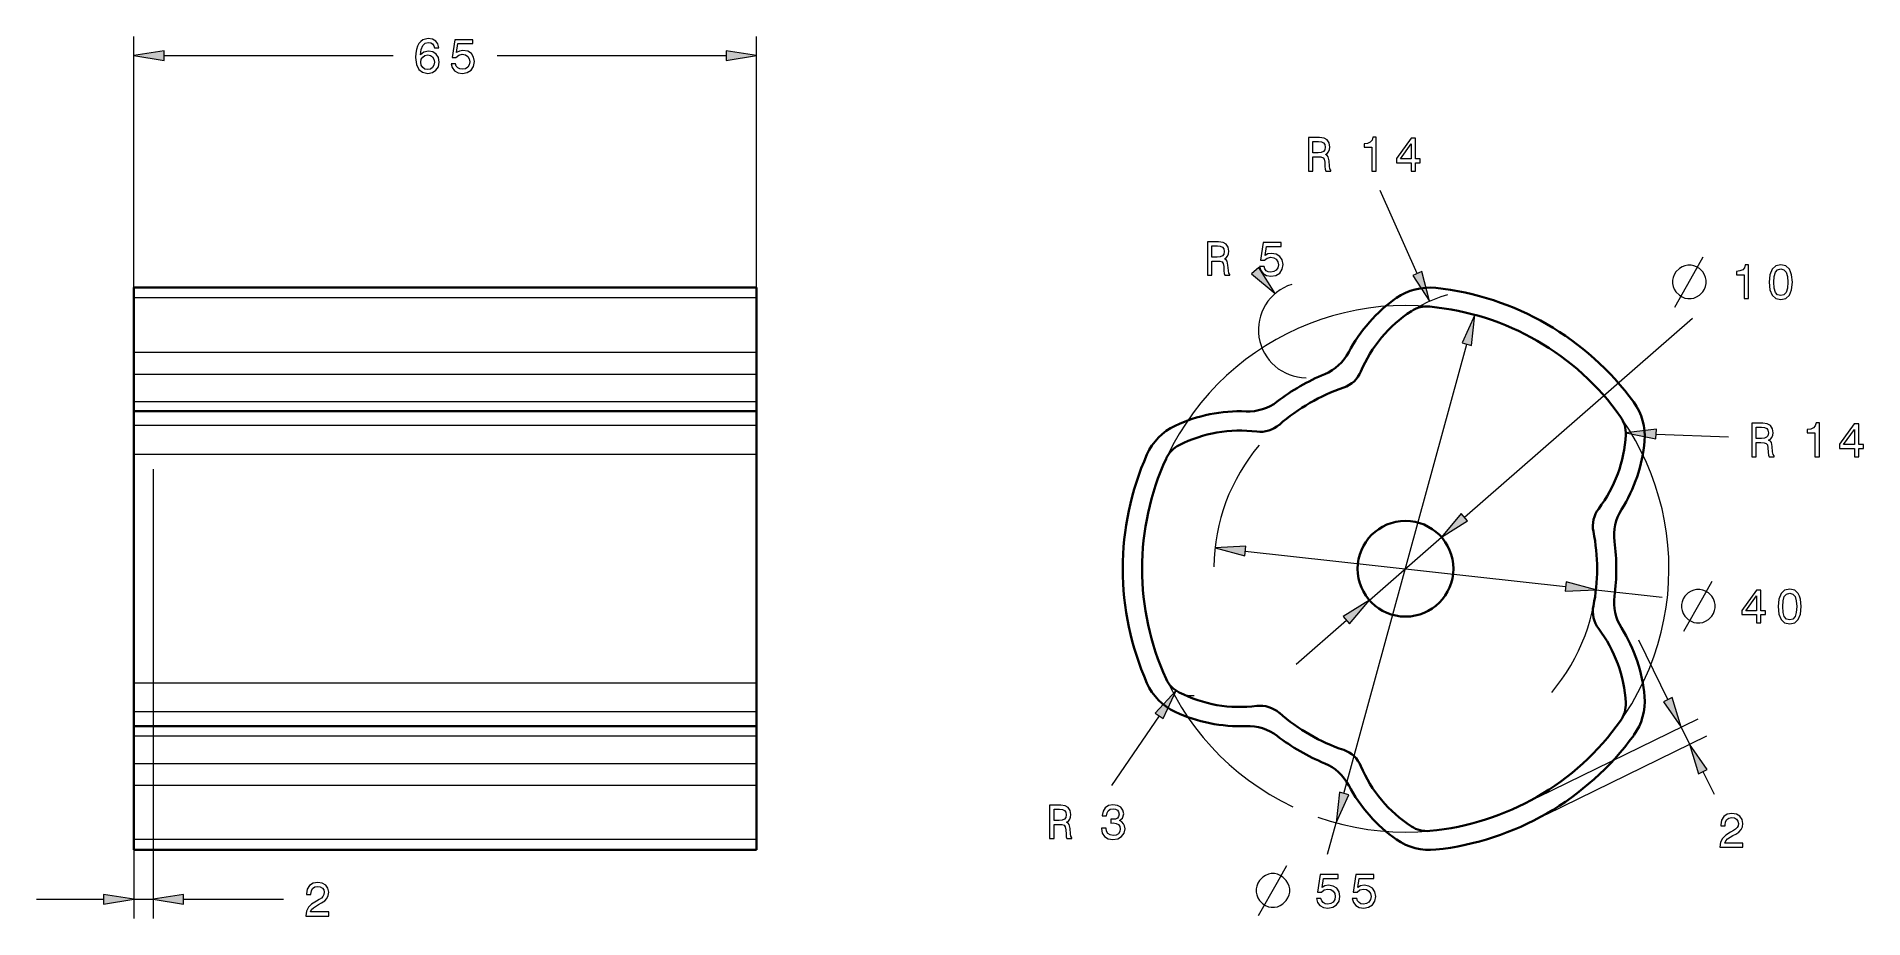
# Model space of a CAD drawing. Extents: x 237 to 427, y 179 to 272.
import ezdxf

# ---------------------------------------------------------------- set-up
doc = ezdxf.new("R2010")
doc.units = 0

msp = doc.modelspace()

# ---------------------------------------------------------------- linework, layer by layer
at = {"color": 3, "lineweight": 13}
for p, q in [((246.9, 212.67), (246.9, 271.5)), ((311.9, 212.67), (311.9, 271.5)), ((250.08, 269.5), (273.98, 269.5)), ((284.82, 269.5), (308.72, 269.5)), ((385.8, 221.28), (409.61, 242.08)), ((373.23, 192.44), (386.06, 239.36)), ((246.9, 226.3), (246.9, 179.37)), ((248.9, 226.3), (248.9, 179.37)), ((362.92, 217.75), (396.37, 214.05))]:
    msp.add_line(p, q, dxfattribs=at)
at = {"color": 3, "lineweight": 13, "ltscale": 0.237524}
msp.add_line((380.88, 246.75), (377, 255.42), dxfattribs=at)
at = {"color": 7, "lineweight": 35, "ltscale": 0.027089}
for p, q in [((246.9, 244.19), (246.9, 245.27)), ((311.9, 244.19), (311.9, 245.27)), ((246.9, 186.53), (246.9, 187.61)), ((311.9, 186.53), (311.9, 187.61))]:
    msp.add_line(p, q, dxfattribs=at)
at = {"color": 7, "lineweight": 35}
for p, q in [((311.9, 245.27), (246.9, 245.27)), ((246.9, 232.35), (311.9, 232.35)), ((246.9, 203.96), (246.9, 227.84)), ((311.9, 203.96), (311.9, 227.84)), ((246.9, 199.45), (311.9, 199.45)), ((311.9, 186.53), (246.9, 186.53))]:
    msp.add_line(p, q, dxfattribs=at)
at = {"color": 7, "lineweight": 35, "ltscale": 0.141703}
for p, q in [((246.9, 238.52), (246.9, 244.19)), ((311.9, 238.52), (311.9, 244.19)), ((246.9, 187.61), (246.9, 193.28)), ((311.9, 187.61), (311.9, 193.28))]:
    msp.add_line(p, q, dxfattribs=at)
at = {"color": 7, "lineweight": 13}
for p, q in [((311.9, 244.19), (246.9, 244.19)), ((246.9, 238.52), (311.9, 238.52)), ((246.9, 236.23), (311.9, 236.23)), ((246.9, 233.36), (311.9, 233.36)), ((311.9, 230.85), (246.9, 230.85)), ((311.9, 227.84), (246.9, 227.84)), ((311.9, 203.96), (246.9, 203.96)), ((311.9, 200.95), (246.9, 200.95)), ((246.9, 198.44), (311.9, 198.44)), ((246.9, 195.57), (311.9, 195.57)), ((246.9, 193.28), (311.9, 193.28)), ((311.9, 187.61), (246.9, 187.61))]:
    msp.add_line(p, q, dxfattribs=at)
at = {"color": 7, "lineweight": 35, "ltscale": 0.057306}
for p, q in [((246.9, 236.23), (246.9, 238.52)), ((311.9, 236.23), (311.9, 238.52)), ((246.9, 193.28), (246.9, 195.57)), ((311.9, 193.28), (311.9, 195.57))]:
    msp.add_line(p, q, dxfattribs=at)
at = {"color": 7, "lineweight": 35, "ltscale": 0.071576}
for p, q in [((246.9, 233.36), (246.9, 236.23)), ((311.9, 233.36), (311.9, 236.23)), ((246.9, 195.57), (246.9, 198.44)), ((311.9, 195.57), (311.9, 198.44))]:
    msp.add_line(p, q, dxfattribs=at)
at = {"color": 7, "lineweight": 35, "ltscale": 0.025406}
msp.add_line((246.9, 232.35), (246.9, 233.36), dxfattribs=at)
at = {"color": 7, "lineweight": 35, "ltscale": 0.025379}
msp.add_line((311.9, 232.35), (311.9, 233.36), dxfattribs=at)
at = {"color": 7, "lineweight": 35, "ltscale": 0.037564}
for p, q in [((246.9, 230.85), (246.9, 232.35)), ((311.9, 230.85), (311.9, 232.35)), ((246.9, 199.45), (246.9, 200.95)), ((311.9, 199.45), (311.9, 200.95))]:
    msp.add_line(p, q, dxfattribs=at)
at = {"color": 7, "lineweight": 35, "ltscale": 0.075236}
for p, q in [((246.9, 227.84), (246.9, 230.85)), ((311.9, 227.84), (311.9, 230.85)), ((246.9, 200.95), (246.9, 203.96)), ((311.9, 200.95), (311.9, 203.96))]:
    msp.add_line(p, q, dxfattribs=at)
at = {"color": 3, "lineweight": 13, "ltscale": 0.188747}
msp.add_line((405.82, 229.97), (413.37, 229.67), dxfattribs=at)
at = {"color": 3, "lineweight": 13, "ltscale": 0.25}
msp.add_line((375.88, 212.61), (383.41, 219.19), dxfattribs=at)
at = {"color": 3, "lineweight": 13, "ltscale": 0.173802}
msp.add_line((399.52, 213.7), (406.43, 212.93), dxfattribs=at)
at = {"color": 3, "lineweight": 13, "ltscale": 0.174624}
for p, q in [((368.23, 205.93), (373.49, 210.52)), ((403.96, 208.49), (407.03, 202.22))]:
    msp.add_line(p, q, dxfattribs=at)
at = {"color": 3, "lineweight": 13, "ltscale": 0.220509}
msp.add_line((353.92, 200.55), (348.97, 193.25), dxfattribs=at)
at = {"color": 7, "lineweight": 35, "ltscale": 0.025798}
msp.add_line((246.9, 198.44), (246.9, 199.47), dxfattribs=at)
at = {"color": 7, "lineweight": 35, "ltscale": 0.025399}
msp.add_line((311.9, 198.44), (311.9, 199.45), dxfattribs=at)
at = {"color": 3, "lineweight": 13, "ltscale": 0.464632}
msp.add_line((393.53, 192.08), (410.22, 200.24), dxfattribs=at)
at = {"color": 3, "lineweight": 13, "ltscale": 0.464633}
msp.add_line((394.4, 190.28), (411.1, 198.45), dxfattribs=at)
at = {"color": 3, "lineweight": 13, "ltscale": 0.05}
for p, q in [((408.42, 199.36), (409.3, 197.57)), ((246.9, 181.37), (248.9, 181.37))]:
    msp.add_line(p, q, dxfattribs=at)
at = {"color": 3, "lineweight": 13, "ltscale": 0.066034}
msp.add_line((410.7, 194.72), (411.86, 192.34), dxfattribs=at)
at = {"color": 3, "lineweight": 13, "ltscale": 0.08537}
msp.add_line((371.5, 186.08), (372.4, 189.37), dxfattribs=at)
at = {"color": 3, "lineweight": 13, "ltscale": 0.174625}
msp.add_line((236.74, 181.37), (243.72, 181.37), dxfattribs=at)
at = {"color": 3, "lineweight": 13, "ltscale": 0.261221}
msp.add_line((252.08, 181.37), (262.52, 181.37), dxfattribs=at)
at = {"color": 3, "lineweight": 13}
for points in [[(278.74, 270.31), (278.65, 270.72), (278.42, 271.02), (278.08, 271.21), (277.64, 271.28), (277.34, 271.24), (277.08, 271.14), (276.86, 270.99), (276.66, 270.77), (276.51, 270.49), (276.4, 270.15), (276.33, 269.75), (276.31, 269.3), (276.39, 268.59), (276.64, 268.07), (277.04, 267.76), (277.58, 267.65), (278.07, 267.74), (278.44, 267.98), (278.69, 268.35), (278.77, 268.82), (278.69, 269.3), (278.45, 269.67), (278.1, 269.9), (277.65, 269.98), (277.17, 269.88), (276.82, 269.6), (276.89, 270.15), (277.05, 270.55), (277.3, 270.79), (277.64, 270.87), (277.9, 270.83), (278.09, 270.72), (278.21, 270.54), (278.28, 270.31)], [(280.02, 268.66), (280.13, 268.25), (280.38, 267.93), (280.74, 267.72), (281.2, 267.65), (281.71, 267.74), (282.11, 267.99), (282.36, 268.38), (282.46, 268.88), (282.37, 269.35), (282.13, 269.72), (281.75, 269.96), (281.26, 270.04), (280.88, 269.98), (280.59, 269.82), (280.73, 270.76), (282.27, 270.76), (282.27, 271.17), (280.4, 271.17), (280.12, 269.32), (280.52, 269.32), (280.81, 269.56), (281.19, 269.64), (281.51, 269.59), (281.76, 269.42), (281.91, 269.18), (281.97, 268.86), (281.91, 268.54), (281.75, 268.29), (281.51, 268.14), (281.19, 268.08), (280.92, 268.12), (280.71, 268.23), (280.56, 268.42), (280.49, 268.66)], [(250.08, 270), (246.9, 269.5), (250.08, 269)], [(278.28, 268.82), (278.23, 268.5), (278.09, 268.26), (277.86, 268.1), (277.58, 268.05), (277.28, 268.1), (277.05, 268.25), (276.91, 268.5), (276.86, 268.81), (276.91, 269.13), (277.05, 269.36), (277.28, 269.52), (277.6, 269.57), (277.87, 269.52), (278.09, 269.37), (278.23, 269.13)], [(308.72, 269), (311.9, 269.5), (308.72, 270)], [(369.52, 257.45), (369.99, 257.45), (369.99, 258.93), (370.47, 258.93), (370.82, 258.92), (371.05, 258.84), (371.17, 258.68), (371.22, 258.38), (371.24, 257.93), (371.27, 257.63), (371.33, 257.45), (371.86, 257.45), (371.86, 257.55), (371.75, 257.69), (371.71, 257.95), (371.67, 258.52), (371.59, 258.94), (371.47, 259.07), (371.29, 259.16), (371.49, 259.29), (371.63, 259.47), (371.72, 259.69), (371.75, 259.95), (371.68, 260.38), (371.48, 260.7), (371.15, 260.89), (370.69, 260.95), (369.52, 260.95)], [(370.56, 260.52), (370.87, 260.49), (371.09, 260.4), (371.22, 260.22), (371.27, 259.94), (371.22, 259.65), (371.08, 259.48), (370.85, 259.38), (370.53, 259.36), (369.99, 259.36), (369.99, 260.52)], [(376.13, 257.45), (376.59, 257.45), (376.59, 260.98), (376.25, 260.98), (376.16, 260.67), (375.98, 260.46), (375.7, 260.34), (375.32, 260.3), (375.32, 259.94), (376.13, 259.94)], [(380.24, 257.45), (380.69, 257.45), (380.69, 258.32), (381.19, 258.32), (381.19, 258.72), (380.69, 258.72), (380.69, 260.88), (380.23, 260.88), (378.7, 258.76), (378.7, 258.32), (380.24, 258.32)], [(379.12, 258.72), (380.24, 260.29), (380.24, 258.72)], [(358.97, 246.56), (359.44, 246.56), (359.44, 248.03), (359.92, 248.03), (360.28, 248.02), (360.5, 247.95), (360.62, 247.78), (360.67, 247.48), (360.69, 247.03), (360.72, 246.73), (360.79, 246.56), (361.31, 246.56), (361.31, 246.65), (361.2, 246.79), (361.16, 247.05), (361.12, 247.62), (361.04, 248.04), (360.92, 248.17), (360.74, 248.27), (360.94, 248.39), (361.08, 248.57), (361.17, 248.79), (361.2, 249.06), (361.13, 249.48), (360.93, 249.8), (360.6, 249.99), (360.14, 250.06), (358.97, 250.06)], [(364.42, 247.47), (364.54, 247.05), (364.78, 246.73), (365.15, 246.53), (365.61, 246.45), (366.12, 246.55), (366.52, 246.79), (366.77, 247.19), (366.87, 247.69), (366.78, 248.16), (366.54, 248.53), (366.16, 248.76), (365.67, 248.85), (365.29, 248.79), (365, 248.62), (365.14, 249.57), (366.67, 249.57), (366.67, 249.98), (364.8, 249.98), (364.53, 248.12), (364.93, 248.12), (365.22, 248.36), (365.59, 248.45), (365.92, 248.39), (366.16, 248.23), (366.32, 247.98), (366.38, 247.66), (366.32, 247.35), (366.16, 247.1), (365.91, 246.94), (365.59, 246.89), (365.33, 246.92), (365.12, 247.04), (364.97, 247.22), (364.89, 247.47)], [(360.01, 249.63), (360.32, 249.6), (360.54, 249.5), (360.67, 249.32), (360.72, 249.05), (360.67, 248.75), (360.53, 248.58), (360.3, 248.49), (359.98, 248.46), (359.44, 248.46), (359.44, 249.63)], [(363.59, 246.72), (366.04, 244.64), (364.35, 247.37)], [(380.42, 246.54), (382.17, 243.85), (381.34, 246.95)], [(409.46, 247.62), (409.11, 247.62), (408.82, 247.56), (408.53, 247.44), (408.24, 247.27), (407.89, 246.92), (407.71, 246.62), (407.59, 246.33), (407.54, 246.04), (407.54, 245.69), (407.59, 245.4), (407.71, 245.11), (407.89, 244.82), (408.24, 244.47), (408.53, 244.29), (408.82, 244.17), (409.11, 244.12), (409.46, 244.12), (409.75, 244.17), (410.04, 244.29), (410.34, 244.47), (410.69, 244.82), (410.86, 245.11), (410.98, 245.4), (411.04, 245.69), (411.04, 246.04), (410.98, 246.33), (410.86, 246.62), (410.69, 246.92), (410.34, 247.27), (410.04, 247.44), (409.75, 247.56)], [(415, 244.12), (415.46, 244.12), (415.46, 247.64), (415.12, 247.64), (415.03, 247.33), (414.85, 247.13), (414.57, 247.01), (414.19, 246.97), (414.19, 246.61), (415, 246.61)], [(417.61, 245.83), (417.69, 245.03), (417.93, 244.47), (418.3, 244.13), (418.83, 244.02), (419.35, 244.13), (419.73, 244.47), (419.96, 245.03), (420.04, 245.83), (419.96, 246.61), (419.86, 246.93), (419.73, 247.18), (419.35, 247.53), (418.83, 247.64), (418.3, 247.53), (417.93, 247.18), (417.69, 246.61)], [(418.1, 245.83), (418.14, 246.44), (418.26, 246.88), (418.49, 247.13), (418.83, 247.22), (419.16, 247.13), (419.39, 246.88), (419.52, 246.44), (419.56, 245.83), (419.52, 245.21), (419.39, 244.77), (419.16, 244.51), (418.83, 244.43), (418.49, 244.51), (418.26, 244.77), (418.14, 245.21)], [(386.54, 239.23), (386.89, 242.43), (385.57, 239.5)], [(415.79, 227.61), (416.26, 227.61), (416.26, 229.08), (416.74, 229.08), (417.09, 229.07), (417.32, 229), (417.44, 228.83), (417.49, 228.53), (417.51, 228.08), (417.54, 227.78), (417.6, 227.61), (418.13, 227.61), (418.13, 227.7), (418.02, 227.84), (417.98, 228.1), (417.94, 228.67), (417.86, 229.09), (417.74, 229.22), (417.56, 229.32), (417.76, 229.44), (417.9, 229.62), (417.99, 229.84), (418.02, 230.11), (417.95, 230.53), (417.75, 230.85), (417.42, 231.04), (416.96, 231.11), (415.79, 231.11)], [(422.4, 227.61), (422.86, 227.61), (422.86, 231.13), (422.52, 231.13), (422.43, 230.82), (422.25, 230.62), (421.97, 230.5), (421.59, 230.46), (421.59, 230.1), (422.4, 230.1)], [(426.51, 227.61), (426.96, 227.61), (426.96, 228.47), (427.46, 228.47), (427.46, 228.88), (426.96, 228.88), (426.96, 231.03), (426.5, 231.03), (424.97, 228.92), (424.97, 228.47), (426.51, 228.47)], [(405.84, 230.47), (402.65, 230.09), (405.8, 229.46)], [(416.83, 230.68), (417.14, 230.65), (417.36, 230.55), (417.49, 230.37), (417.54, 230.1), (417.49, 229.8), (417.35, 229.63), (417.12, 229.54), (416.8, 229.51), (416.26, 229.51), (416.26, 230.68)], [(425.39, 228.88), (426.51, 230.44), (426.51, 228.88)], [(385.47, 221.66), (383.41, 219.19), (386.13, 220.9)], [(362.98, 218.25), (359.77, 218.1), (362.87, 217.25)], [(396.31, 213.55), (399.52, 213.7), (396.42, 214.55)], [(410.39, 213.74), (410.04, 213.74), (409.75, 213.68), (409.46, 213.57), (409.17, 213.39), (408.82, 213.04), (408.64, 212.75), (408.52, 212.46), (408.47, 212.17), (408.47, 211.82), (408.52, 211.53), (408.64, 211.23), (408.82, 210.94), (409.17, 210.59), (409.46, 210.42), (409.75, 210.3), (410.04, 210.24), (410.39, 210.24), (410.68, 210.3), (410.97, 210.42), (411.27, 210.59), (411.62, 210.94), (411.79, 211.23), (411.91, 211.53), (411.97, 211.82), (411.97, 212.17), (411.91, 212.46), (411.79, 212.75), (411.62, 213.04), (411.27, 213.39), (410.97, 213.57), (410.68, 213.68)], [(416.3, 210.24), (416.75, 210.24), (416.75, 211.11), (417.25, 211.11), (417.25, 211.51), (416.75, 211.51), (416.75, 213.67), (416.3, 213.67), (414.76, 211.55), (414.76, 211.11), (416.3, 211.11)], [(418.54, 211.95), (418.62, 211.16), (418.86, 210.6), (419.23, 210.25), (419.76, 210.14), (420.28, 210.25), (420.66, 210.6), (420.89, 211.16), (420.97, 211.95), (420.89, 212.74), (420.79, 213.05), (420.66, 213.31), (420.28, 213.65), (419.76, 213.77), (419.23, 213.65), (418.86, 213.3), (418.62, 212.74)], [(373.82, 210.14), (375.88, 212.61), (373.16, 210.9)], [(415.19, 211.51), (416.3, 213.08), (416.3, 211.51)], [(419.03, 211.95), (419.07, 212.56), (419.19, 213), (419.42, 213.26), (419.76, 213.35), (420.09, 213.26), (420.32, 213), (420.45, 212.56), (420.49, 211.95), (420.45, 211.34), (420.32, 210.9), (420.09, 210.64), (419.76, 210.56), (419.42, 210.64), (419.19, 210.9), (419.07, 211.34)], [(354.34, 200.26), (355.71, 203.17), (353.51, 200.83)], [(406.58, 201.99), (408.42, 199.36), (407.48, 202.44)], [(411.15, 194.94), (409.3, 197.57), (410.25, 194.49)], [(342.49, 187.71), (342.96, 187.71), (342.96, 189.19), (343.44, 189.19), (343.79, 189.18), (344.01, 189.11), (344.14, 188.94), (344.19, 188.64), (344.21, 188.19), (344.24, 187.89), (344.3, 187.71), (344.83, 187.71), (344.83, 187.81), (344.72, 187.95), (344.68, 188.21), (344.64, 188.78), (344.55, 189.2), (344.44, 189.33), (344.26, 189.42), (344.46, 189.55), (344.6, 189.73), (344.69, 189.95), (344.72, 190.22), (344.65, 190.64), (344.45, 190.96), (344.12, 191.15), (343.66, 191.21), (342.49, 191.21)], [(343.53, 190.79), (343.84, 190.76), (344.05, 190.66), (344.19, 190.48), (344.24, 190.21), (344.19, 189.91), (344.05, 189.74), (343.82, 189.65), (343.5, 189.62), (342.96, 189.62), (342.96, 190.79)], [(347.92, 188.81), (347.92, 188.78), (348, 188.29), (348.24, 187.93), (348.61, 187.7), (349.11, 187.61), (349.63, 187.7), (350.02, 187.92), (350.28, 188.27), (350.37, 188.73), (350.33, 189.03), (350.22, 189.27), (350.03, 189.45), (349.79, 189.59), (350.12, 189.86), (350.24, 190.3), (350.16, 190.69), (349.94, 190.99), (349.59, 191.17), (349.11, 191.24), (348.65, 191.16), (348.3, 190.94), (348.08, 190.58), (348, 190.11), (348, 190.08), (348.45, 190.08), (348.49, 190.4), (348.62, 190.63), (348.83, 190.78), (349.13, 190.83), (349.39, 190.79), (349.59, 190.68), (349.7, 190.51), (349.75, 190.28), (349.7, 190.03), (349.58, 189.86), (349.37, 189.76), (349.08, 189.73), (348.88, 189.74), (348.88, 189.34), (349.13, 189.35), (349.45, 189.3), (349.69, 189.18), (349.83, 188.99), (349.88, 188.73), (349.82, 188.44), (349.68, 188.22), (349.44, 188.08), (349.14, 188.04), (348.82, 188.09), (348.59, 188.24), (348.44, 188.48), (348.39, 188.81)], [(372.75, 192.57), (372.4, 189.37), (373.72, 192.3)], [(412.48, 186.81), (414.88, 186.81), (414.88, 187.24), (412.98, 187.24), (413.09, 187.48), (413.27, 187.68), (413.83, 188.04), (414.13, 188.19), (414.46, 188.4), (414.7, 188.66), (414.83, 188.95), (414.88, 189.29), (414.8, 189.72), (414.56, 190.05), (414.2, 190.26), (413.73, 190.34), (413.24, 190.25), (412.88, 190.01), (412.64, 189.63), (412.56, 189.14), (412.56, 189.06), (413.02, 189.06), (413.02, 189.11), (413.06, 189.45), (413.2, 189.7), (413.42, 189.86), (413.7, 189.92), (414, 189.87), (414.21, 189.74), (414.35, 189.54), (414.4, 189.3), (414.37, 189.06), (414.27, 188.87), (414.11, 188.7), (413.89, 188.55), (413.59, 188.38), (413.1, 188.07), (412.75, 187.74), (412.54, 187.33), (412.48, 186.83)], [(264.84, 179.62), (267.25, 179.62), (267.25, 180.05), (265.35, 180.05), (265.45, 180.29), (265.64, 180.49), (266.19, 180.84), (266.49, 180.99), (266.83, 181.21), (267.06, 181.46), (267.2, 181.76), (267.25, 182.1), (267.16, 182.52), (266.93, 182.86), (266.56, 183.07), (266.09, 183.14), (265.61, 183.06), (265.24, 182.82), (265, 182.44), (264.92, 181.94), (264.92, 181.87), (265.38, 181.87), (265.38, 181.91), (265.43, 182.26), (265.56, 182.51), (265.78, 182.67), (266.07, 182.72), (266.36, 182.67), (266.58, 182.55), (266.72, 182.35), (266.77, 182.1), (266.73, 181.87), (266.64, 181.68), (266.48, 181.5), (266.26, 181.35), (265.96, 181.19), (265.46, 180.88), (265.12, 180.55), (264.91, 180.14), (264.84, 179.63)], [(365.98, 184.05), (365.63, 184.05), (365.34, 183.99), (365.05, 183.87), (364.76, 183.7), (364.41, 183.35), (364.23, 183.05), (364.12, 182.76), (364.06, 182.47), (364.06, 182.12), (364.12, 181.83), (364.23, 181.54), (364.41, 181.25), (364.76, 180.9), (365.05, 180.72), (365.34, 180.6), (365.63, 180.55), (365.98, 180.55), (366.28, 180.6), (366.57, 180.72), (366.86, 180.9), (367.21, 181.25), (367.38, 181.54), (367.5, 181.83), (367.56, 182.12), (367.56, 182.47), (367.5, 182.76), (367.38, 183.05), (367.21, 183.35), (366.86, 183.7), (366.57, 183.87), (366.28, 183.99)], [(370.37, 181.46), (370.48, 181.05), (370.72, 180.72), (371.09, 180.52), (371.55, 180.45), (372.06, 180.54), (372.46, 180.78), (372.71, 181.18), (372.81, 181.68), (372.72, 182.15), (372.48, 182.52), (372.1, 182.76), (371.61, 182.84), (371.23, 182.78), (370.94, 182.61), (371.08, 183.56), (372.62, 183.56), (372.62, 183.97), (370.74, 183.97), (370.47, 182.11), (370.87, 182.11), (371.16, 182.35), (371.54, 182.44), (371.86, 182.38), (372.11, 182.22), (372.26, 181.97), (372.32, 181.66), (372.26, 181.34), (372.1, 181.09), (371.85, 180.93), (371.54, 180.88), (371.27, 180.91), (371.06, 181.03), (370.91, 181.21), (370.83, 181.46)], [(374.1, 181.46), (374.21, 181.05), (374.46, 180.72), (374.82, 180.52), (375.29, 180.45), (375.8, 180.54), (376.19, 180.78), (376.45, 181.18), (376.54, 181.68), (376.46, 182.15), (376.22, 182.52), (375.84, 182.76), (375.35, 182.84), (374.97, 182.78), (374.68, 182.61), (374.82, 183.56), (376.35, 183.56), (376.35, 183.97), (374.48, 183.97), (374.2, 182.11), (374.61, 182.11), (374.9, 182.35), (375.27, 182.44), (375.59, 182.38), (375.84, 182.22), (376, 181.97), (376.05, 181.66), (376, 181.34), (375.84, 181.09), (375.59, 180.93), (375.27, 180.88), (375, 180.91), (374.8, 181.03), (374.65, 181.21), (374.57, 181.46)], [(243.72, 180.87), (246.9, 181.37), (243.72, 181.87)], [(252.08, 181.87), (248.9, 181.37), (252.08, 180.87)]]:
    msp.add_lwpolyline(points, close=True, dxfattribs=at)
for points in [[(407.77, 243.24), (409.75, 246.74), (410.74, 248.49)], [(408.7, 209.37), (410.68, 212.87), (411.67, 214.62)], [(364.29, 179.67), (366.28, 183.17), (367.27, 184.92)]]:
    msp.add_lwpolyline(points, dxfattribs=at)
at = {"color": 7, "lineweight": 35}
msp.add_circle((379.65, 215.9), 5, dxfattribs=at)
at = {"color": 3, "lineweight": 13}
for centre, radius, start, end in [((369.3, 240.85), 5, 107.7668, 269.606), ((387.89, 231.07), 14, 105.9265, 154.5219), ((379.65, 215.9), 27.5, 70.5522, 244.6739), ((379.65, 215.9), 27.5, 250.5522, 64.6739), ((388.66, 230.63), 14, 349.5986, 1.3419), ((379.65, 215.9), 20, 139.7622, 179.401), ((379.65, 215.9), 5, 18.2275, 120.322), ((379.65, 215.9), 20, 319.7622, 359.401), ((379.65, 215.9), 5, 198.2275, 300.322), ((357.39, 205.65), 3, 235.8402, 274.0374)]:
    msp.add_arc(centre, radius, start, end, dxfattribs=at)
at = {"color": 7, "lineweight": 35}
for centre, radius, start, end in [((387.89, 231.07), 16.01, 124.9747, 152.2723), ((382.16, 239.27), 6, 83.8628, 124.9747), ((379.65, 215.9), 29.51, 36.1372, 83.8628), ((387.89, 231.07), 14, 123.0151, 157.1612), ((381.9, 240.3), 3, 84.7194, 123.0151), ((379.65, 215.9), 27.5, 35.2806, 84.7194), ((369.3, 240.85), 5, 292.5243, 332.2723), ((372.23, 237.67), 3, 288.8179, 337.1611), ((379.65, 215.9), 22.01, 112.5243, 127.4757), ((379.65, 215.9), 20, 108.8179, 131.1821), ((363.21, 237.33), 5, 267.7277, 307.4757), ((398.63, 229.76), 6, 355.0253, 36.1372), ((358.15, 225.41), 6, 115.0253, 156.1372), ((362.38, 216.34), 16.01, 87.7277, 115.0253), ((364.5, 233.21), 3, 262.8389, 311.1821), ((399.65, 230.05), 3, 356.9849, 35.2806), ((362.38, 216.34), 14, 82.8389, 116.9849), ((388.66, 230.63), 14, 322.8389, 356.9849), ((388.66, 230.63), 16.01, 327.7277, 355.0253), ((379.65, 215.9), 29.51, 156.1372, 203.8628), ((379.65, 215.9), 27.5, 155.2806, 204.7194), ((357.39, 226.15), 3, 116.9849, 155.2806), ((402.21, 220.36), 3, 142.8389, 191.1821), ((406.42, 219.41), 5, 147.7277, 187.4757), ((379.65, 215.9), 20, 348.8179, 11.1821), ((379.65, 215.9), 22.01, 352.5243, 7.4757), ((402.21, 211.44), 3, 168.8179, 217.1611), ((406.42, 212.39), 5, 172.5243, 212.2723), ((388.66, 201.17), 14, 3.0151, 37.1611), ((388.66, 201.17), 16.01, 4.9747, 32.2723), ((357.39, 205.65), 3, 204.7194, 243.0151), ((358.15, 206.39), 6, 203.8628, 244.9747), ((362.38, 215.46), 14, 243.0151, 277.1611), ((398.63, 202.04), 6, 323.8628, 4.9747), ((362.38, 215.46), 16.01, 244.9747, 272.2723), ((364.5, 198.59), 3, 48.8179, 97.1611), ((379.65, 215.9), 20, 228.8179, 251.1821), ((399.65, 201.75), 3, 324.7194, 3.0151), ((363.21, 194.47), 5, 52.5243, 92.2723), ((379.65, 215.9), 22.01, 232.5243, 247.4757), ((379.65, 215.9), 27.5, 275.2806, 324.7194), ((379.65, 215.9), 29.51, 276.1372, 323.8628), ((372.23, 194.13), 3, 22.8389, 71.1821), ((369.3, 190.95), 5, 27.7277, 67.4757), ((387.89, 200.73), 14, 202.8388, 236.9849), ((387.89, 200.73), 16.01, 207.7277, 235.0253), ((381.9, 191.5), 3, 236.9849, 275.2806), ((382.16, 192.53), 6, 235.0253, 276.1372)]:
    msp.add_arc(centre, radius, start, end, dxfattribs=at)
at = {"color": 3, "lineweight": 13}
for points in [[(250.08, 270), (246.9, 269.5), (250.08, 270), (250.08, 269)], [(308.72, 269), (311.9, 269.5), (308.72, 269), (308.72, 270)], [(363.59, 246.72), (366.04, 244.64), (363.59, 246.72), (364.35, 247.37)], [(380.42, 246.54), (382.17, 243.85), (380.42, 246.54), (381.34, 246.95)], [(386.54, 239.23), (386.89, 242.43), (386.54, 239.23), (385.57, 239.5)], [(405.84, 230.47), (402.65, 230.09), (405.84, 230.47), (405.8, 229.46)], [(385.47, 221.66), (383.41, 219.19), (385.47, 221.66), (386.13, 220.9)], [(362.98, 218.25), (359.77, 218.1), (362.98, 218.25), (362.87, 217.25)], [(396.31, 213.55), (399.52, 213.7), (396.31, 213.55), (396.42, 214.55)], [(373.82, 210.14), (375.88, 212.61), (373.82, 210.14), (373.16, 210.9)], [(354.34, 200.26), (355.71, 203.17), (354.34, 200.26), (353.51, 200.83)], [(406.58, 201.99), (408.42, 199.36), (406.58, 201.99), (407.48, 202.44)], [(411.15, 194.94), (409.3, 197.57), (411.15, 194.94), (410.25, 194.49)], [(372.75, 192.57), (372.4, 189.37), (372.75, 192.57), (373.72, 192.3)], [(243.72, 180.87), (246.9, 181.37), (243.72, 180.87), (243.72, 181.87)], [(252.08, 181.87), (248.9, 181.37), (252.08, 181.87), (252.08, 180.87)]]:
    msp.add_solid(points, dxfattribs=at)

doc.saveas('drawing.dxf')
